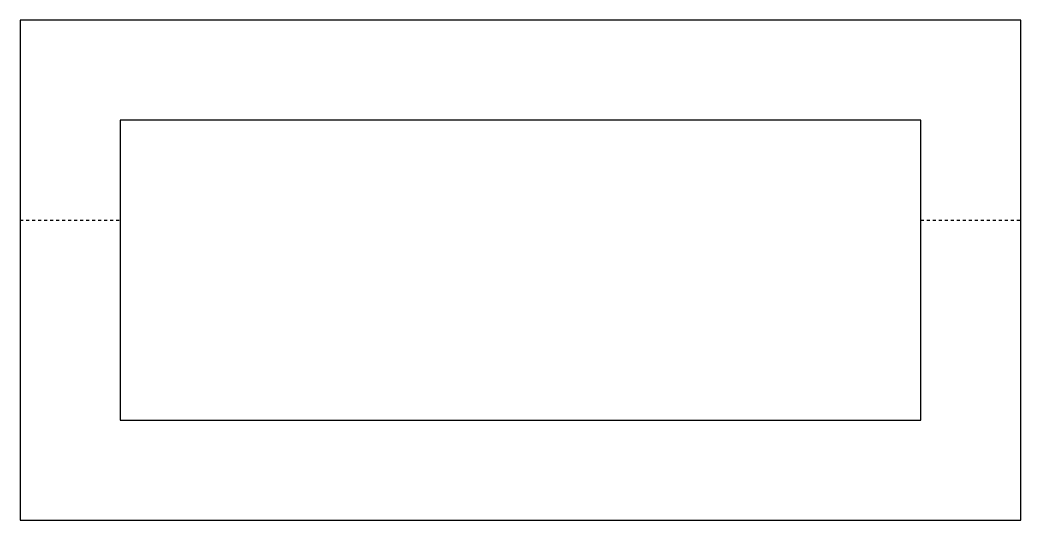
# Model space of a CAD drawing. Extents: x 0 to 100, y 0 to 50.
import ezdxf

# ---------------------------------------------------------------- set-up
doc = ezdxf.new("R2010")
doc.units = 0
doc.linetypes.add('DOT', pattern=[0.6, 0.3, -0.3])
doc.layers.get('0').update_dxf_attribs({"linetype": 'CONTINUOUS'})
doc.layers.add('BEND', color=3, linetype='DOT')

msp = doc.modelspace()

# ---------------------------------------------------------------- linework, layer by layer
for points in [[(0, 0), (100, 0), (100, 50), (0, 50)], [(10, 10), (90, 10), (90, 40), (10, 40)]]:
    msp.add_lwpolyline(points, close=True)
at = {"layer": 'BEND'}
for p, q in [((0, 30), (10, 30)), ((90, 30), (100, 30))]:
    msp.add_line(p, q, dxfattribs=at)

doc.saveas('drawing.dxf')
